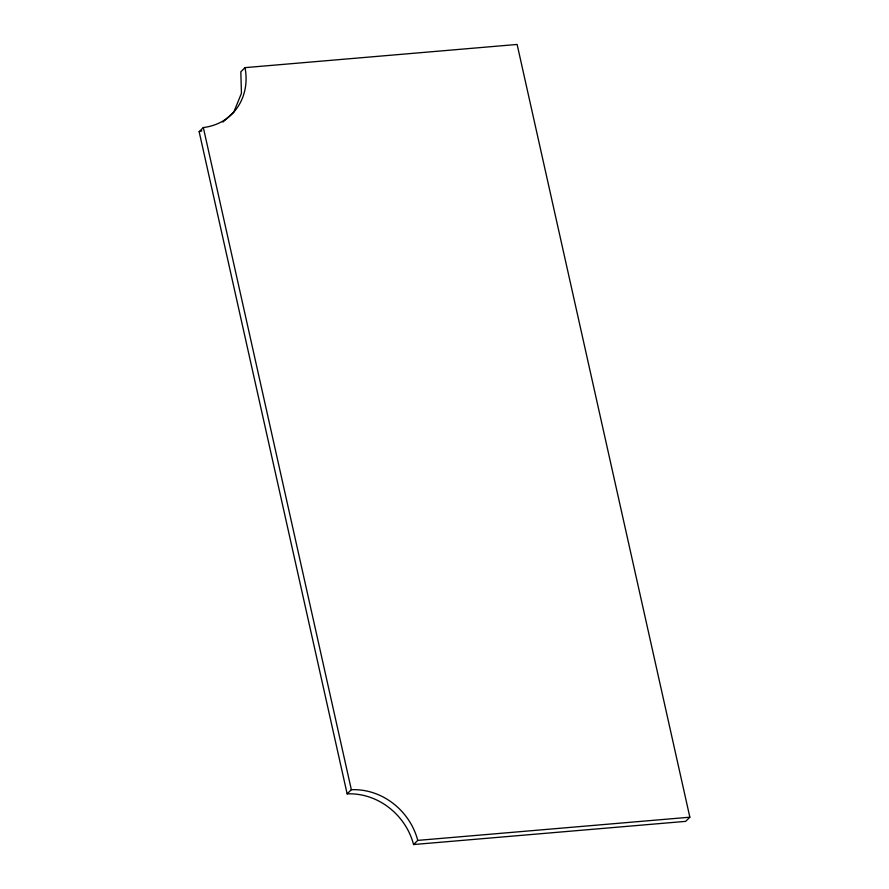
<?xml version="1.0" encoding="UTF-8"?>
<svg xmlns="http://www.w3.org/2000/svg" width="889" height="889" viewBox="0 0 889 889"><rect width="100%" height="100%" fill="white"/><g stroke="black" fill="none" stroke-linecap="round" stroke-linejoin="round"><path stroke-width="1.33" d="M245.008 67.642C250.698 96.801 233.54 123.904 203.325 127.538L199.147 131.694L347.154 793.866C378.036 792.566 405.873 815.024 413.552 844.55L685.675 821.358L689.853 817.202L517.12 44.45L245.008 67.642L240.819 71.798L241.441 93.301L233.74 112.247L222.85 122.126M347.154 793.866L351.344 789.71C382.226 788.421 410.051 810.868 417.741 840.394L413.552 844.55M199.147 131.694L201.781 130.894M417.741 840.394L689.853 817.202M203.325 127.538L351.344 789.71"/></g></svg>
